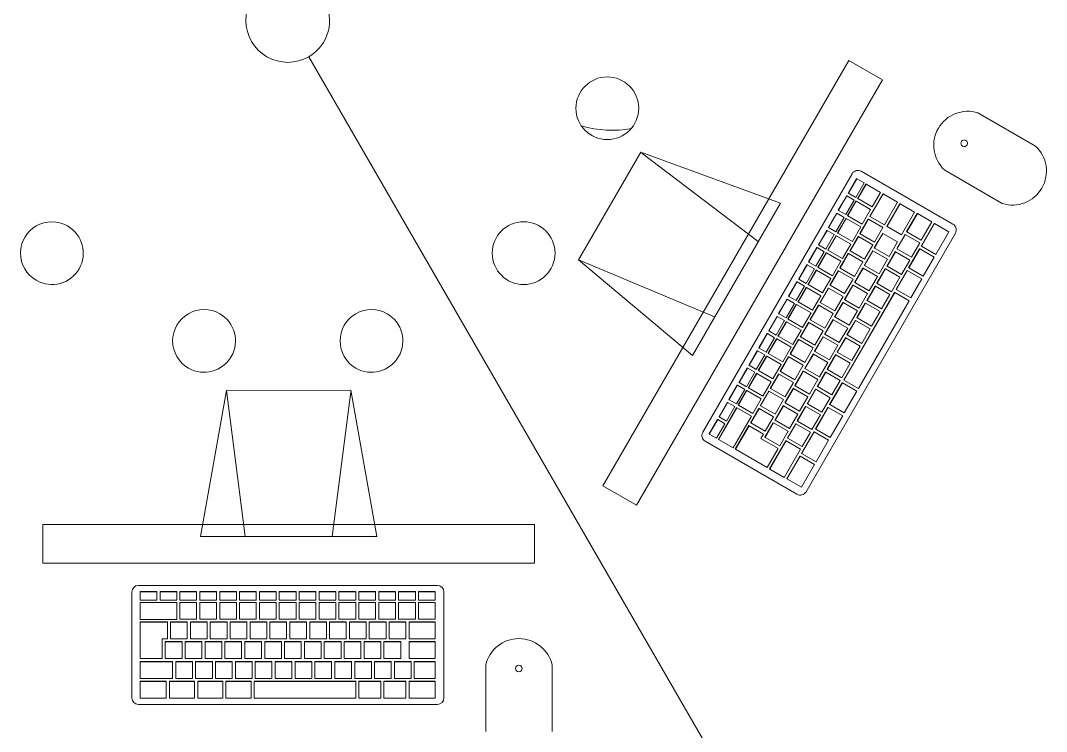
# Model space of a CAD drawing. Header units: millimetres. Extents: x 155927 to 295199, y -4084 to 97293.
# Drawn here: x 182971 to 183952, y 23530 to 24210 of the extents above; entities that cross this region are included whole.
import ezdxf

# ---------------------------------------------------------------- set-up
doc = ezdxf.new("R2010")
doc.units = ezdxf.units.MM
doc.header["$MEASUREMENT"] = 0
doc.layers.add('A-GENM', color=8, linetype='CONTINUOUS', lineweight=9)
doc.layers.add('I-FURN', color=8, linetype='CONTINUOUS', lineweight=9)

msp = doc.modelspace()

# ---------------------------------------------------------------- linework, layer by layer
at = {"layer": 'A-GENM'}
for p, q in [((183941.36, 24089.56), (183886.37, 24121.31)), ((183623.45, 23815.84), (183766.22, 24063.12)), ((183774.89, 24065.44), (183862.5, 24014.86)), ((183854.62, 24066.32), (183909.61, 24034.57)), ((183762.4, 24044.53), (183770.4, 24058.39)), ((183770.64, 24058.25), (183762.64, 24044.4)), ((183769.55, 24040.41), (183777.55, 24054.26)), ((183770.64, 24058.25), (183770.4, 24058.39)), ((183777.55, 24054.26), (183770.64, 24058.25)), ((183771.27, 24039.42), (183779.27, 24053.27)), ((183779.51, 24053.13), (183771.51, 24039.28)), ((183779.51, 24053.13), (183779.27, 24053.27)), ((183793.33, 24045.15), (183779.51, 24053.13)), ((183752.9, 24028.08), (183760.9, 24041.94)), ((183761.14, 24041.8), (183753.14, 24027.94)), ((183761.14, 24041.8), (183760.9, 24041.94)), ((183768.05, 24037.81), (183761.14, 24041.8)), ((183762.64, 24044.4), (183762.4, 24044.53)), ((183762.64, 24044.4), (183769.55, 24040.41)), ((183782.92, 24022.3), (183795.42, 24043.95)), ((183795.66, 24043.81), (183783.16, 24022.16)), ((183785.33, 24031.3), (183793.33, 24045.15)), ((183795.66, 24043.81), (183795.42, 24043.95)), ((183809.46, 24035.84), (183795.66, 24043.81)), ((183760.05, 24023.95), (183768.05, 24037.81)), ((183761.77, 24022.96), (183769.77, 24036.82)), ((183770.01, 24036.68), (183762.01, 24022.82)), ((183770.01, 24036.68), (183769.77, 24036.82)), ((183783.83, 24028.7), (183770.01, 24036.68)), ((183771.51, 24039.28), (183771.27, 24039.42)), ((183771.51, 24039.28), (183785.33, 24031.3)), ((183796.96, 24014.19), (183809.46, 24035.84)), ((183799.31, 24012.83), (183811.81, 24034.48)), ((183812.05, 24034.34), (183799.55, 24012.69)), ((183812.05, 24034.34), (183811.81, 24034.48)), ((183825.86, 24026.37), (183812.05, 24034.34)), ((183743.4, 24011.63), (183751.4, 24025.48)), ((183751.64, 24025.34), (183743.64, 24011.49)), ((183750.55, 24007.5), (183758.55, 24021.35)), ((183751.64, 24025.34), (183751.4, 24025.48)), ((183758.55, 24021.35), (183751.64, 24025.34)), ((183752.27, 24006.51), (183760.27, 24020.36)), ((183753.14, 24027.94), (183752.9, 24028.08)), ((183753.14, 24027.94), (183760.05, 24023.95)), ((183760.51, 24020.22), (183760.27, 24020.36)), ((183762.01, 24022.82), (183761.77, 24022.96)), ((183762.01, 24022.82), (183775.83, 24014.84)), ((183775.83, 24014.84), (183783.83, 24028.7)), ((183783.16, 24022.16), (183782.92, 24022.3)), ((183783.16, 24022.16), (183796.96, 24014.19)), ((183813.36, 24004.72), (183825.86, 24026.37)), ((183818.21, 24007.7), (183828.21, 24025.02)), ((183828.45, 24024.88), (183818.45, 24007.56)), ((183828.45, 24024.88), (183828.21, 24025.02)), ((183842.25, 24016.91), (183828.45, 24024.88)), ((183743.64, 24011.49), (183743.4, 24011.63)), ((183743.64, 24011.49), (183750.55, 24007.5)), ((183760.51, 24020.22), (183752.51, 24006.37)), ((183774.33, 24012.24), (183760.51, 24020.22)), ((183766.33, 23998.39), (183774.33, 24012.24)), ((183773.42, 24005.84), (183781.42, 24019.7)), ((183781.66, 24019.56), (183773.66, 24005.7)), ((183781.66, 24019.56), (183781.42, 24019.7)), ((183795.48, 24011.58), (183781.66, 24019.56)), ((183787.48, 23997.72), (183795.48, 24011.58)), ((183799.55, 24012.69), (183799.31, 24012.83)), ((183799.55, 24012.69), (183813.36, 24004.72)), ((183832.1, 23993.9), (183844.6, 24015.55)), ((183832.25, 23999.59), (183842.25, 24016.91)), ((183844.84, 24015.42), (183832.34, 23993.77)), ((183844.84, 24015.42), (183844.6, 24015.55)), ((183858.64, 24007.45), (183844.84, 24015.42)), ((183864.83, 24006.18), (183722.06, 23758.9)), ((183733.9, 23995.17), (183741.9, 24009.03)), ((183742.14, 24008.89), (183734.14, 23995.03)), ((183741.05, 23991.04), (183749.05, 24004.9)), ((183742.14, 24008.89), (183741.9, 24009.03)), ((183749.05, 24004.9), (183742.14, 24008.89)), ((183742.77, 23990.05), (183750.77, 24003.91)), ((183751.01, 24003.77), (183743.01, 23989.91)), ((183751.01, 24003.77), (183750.77, 24003.91)), ((183764.83, 23995.79), (183751.01, 24003.77)), ((183752.51, 24006.37), (183752.27, 24006.51)), ((183752.51, 24006.37), (183766.33, 23998.39)), ((183763.92, 23989.39), (183771.92, 24003.24)), ((183772.16, 24003.1), (183764.16, 23989.25)), ((183772.16, 24003.1), (183771.92, 24003.24)), ((183785.98, 23995.12), (183772.16, 24003.1)), ((183773.66, 24005.7), (183773.42, 24005.84)), ((183773.66, 24005.7), (183787.48, 23997.72)), ((183787.31, 23992.05), (183795.31, 24005.9)), ((183795.55, 24005.77), (183787.55, 23991.91)), ((183795.55, 24005.77), (183795.31, 24005.9)), ((183809.38, 23997.78), (183795.55, 24005.77)), ((183808.71, 23991.24), (183816.71, 24005.1)), ((183816.95, 24004.96), (183808.95, 23991.11)), ((183816.95, 24004.96), (183816.71, 24005.1)), ((183830.77, 23996.98), (183816.95, 24004.96)), ((183818.45, 24007.56), (183818.21, 24007.7)), ((183818.45, 24007.56), (183832.25, 23999.59)), ((183846.14, 23985.8), (183858.64, 24007.45)), ((183724.4, 23978.72), (183732.4, 23992.57)), ((183732.64, 23992.43), (183724.64, 23978.58)), ((183732.64, 23992.43), (183732.4, 23992.57)), ((183739.55, 23988.44), (183732.64, 23992.43)), ((183734.14, 23995.03), (183733.9, 23995.17)), ((183734.14, 23995.03), (183741.05, 23991.04)), ((183756.83, 23981.93), (183764.83, 23995.79)), ((183777.98, 23981.27), (183785.98, 23995.12)), ((183787.55, 23991.91), (183787.31, 23992.05)), ((183787.55, 23991.91), (183801.38, 23983.93)), ((183801.38, 23983.93), (183809.38, 23997.78)), ((183808.95, 23991.11), (183808.71, 23991.24)), ((183808.95, 23991.11), (183822.77, 23983.12)), ((183820.1, 23973.12), (183830.6, 23991.31)), ((183830.84, 23991.17), (183820.34, 23972.98)), ((183822.77, 23983.12), (183830.77, 23996.98)), ((183830.84, 23991.17), (183830.6, 23991.31)), ((183844.64, 23983.2), (183830.84, 23991.17)), ((183832.34, 23993.77), (183832.1, 23993.9)), ((183832.34, 23993.77), (183846.14, 23985.8)), ((183731.55, 23974.59), (183739.55, 23988.44)), ((183733.27, 23973.6), (183741.27, 23987.45)), ((183741.51, 23987.32), (183733.51, 23973.46)), ((183741.51, 23987.32), (183741.27, 23987.45)), ((183755.33, 23979.33), (183741.51, 23987.32)), ((183743.01, 23989.91), (183742.77, 23990.05)), ((183743.01, 23989.91), (183756.83, 23981.93)), ((183754.42, 23972.93), (183762.42, 23986.79)), ((183762.66, 23986.65), (183754.66, 23972.79)), ((183762.66, 23986.65), (183762.42, 23986.79)), ((183776.48, 23978.67), (183762.66, 23986.65)), ((183764.16, 23989.25), (183763.92, 23989.39)), ((183764.16, 23989.25), (183777.98, 23981.27)), ((183777.81, 23975.59), (183785.81, 23989.45)), ((183786.05, 23989.31), (183778.05, 23975.45)), ((183786.05, 23989.31), (183785.81, 23989.45)), ((183799.88, 23981.33), (183786.05, 23989.31)), ((183791.88, 23967.47), (183799.88, 23981.33)), ((183799.21, 23974.79), (183807.21, 23988.65)), ((183807.45, 23988.51), (183799.45, 23974.65)), ((183807.45, 23988.51), (183807.21, 23988.65)), ((183821.27, 23980.53), (183807.45, 23988.51)), ((183834.14, 23965.01), (183844.64, 23983.2)), ((183714.9, 23962.26), (183722.9, 23976.12)), ((183723.14, 23975.98), (183715.14, 23962.12)), ((183722.05, 23958.13), (183730.05, 23971.99)), ((183723.14, 23975.98), (183722.9, 23976.12)), ((183730.05, 23971.99), (183723.14, 23975.98)), ((183724.64, 23978.58), (183724.4, 23978.72)), ((183724.64, 23978.58), (183731.55, 23974.59)), ((183733.51, 23973.46), (183733.27, 23973.6)), ((183733.51, 23973.46), (183747.33, 23965.48)), ((183747.33, 23965.48), (183755.33, 23979.33)), ((183754.66, 23972.79), (183754.42, 23972.93)), ((183754.66, 23972.79), (183768.48, 23964.81)), ((183768.31, 23959.14), (183776.31, 23972.99)), ((183768.48, 23964.81), (183776.48, 23978.67)), ((183776.55, 23972.86), (183768.55, 23959)), ((183776.55, 23972.86), (183776.31, 23972.99)), ((183790.38, 23964.88), (183776.55, 23972.86)), ((183778.05, 23975.45), (183777.81, 23975.59)), ((183778.05, 23975.45), (183791.88, 23967.47)), ((183789.71, 23958.33), (183797.71, 23972.19)), ((183797.95, 23972.05), (183789.95, 23958.2)), ((183797.95, 23972.05), (183797.71, 23972.19)), ((183811.77, 23964.07), (183797.95, 23972.05)), ((183799.45, 23974.65), (183799.21, 23974.79)), ((183799.45, 23974.65), (183813.27, 23966.67)), ((183813.27, 23966.67), (183821.27, 23980.53)), ((183820.34, 23972.98), (183820.1, 23973.12)), ((183820.34, 23972.98), (183834.14, 23965.01)), ((183715.14, 23962.12), (183714.9, 23962.26)), ((183715.14, 23962.12), (183722.05, 23958.13)), ((183723.77, 23957.14), (183731.77, 23971)), ((183732.01, 23970.86), (183724.01, 23957)), ((183732.01, 23970.86), (183731.77, 23971)), ((183745.83, 23962.88), (183732.01, 23970.86)), ((183737.83, 23949.02), (183745.83, 23962.88)), ((183744.92, 23956.48), (183752.92, 23970.33)), ((183753.16, 23970.2), (183745.16, 23956.34)), ((183753.16, 23970.2), (183752.92, 23970.33)), ((183766.98, 23962.22), (183753.16, 23970.2)), ((183758.98, 23948.36), (183766.98, 23962.22)), ((183782.38, 23951.02), (183790.38, 23964.88)), ((183803.77, 23950.22), (183811.77, 23964.07)), ((183808.1, 23952.33), (183818.6, 23970.52)), ((183818.84, 23970.38), (183808.34, 23952.2)), ((183818.84, 23970.38), (183818.6, 23970.52)), ((183832.64, 23962.41), (183818.84, 23970.38)), ((183822.14, 23944.23), (183832.64, 23962.41)), ((183705.4, 23945.81), (183713.4, 23959.66)), ((183713.64, 23959.53), (183705.64, 23945.67)), ((183712.55, 23941.68), (183720.55, 23955.54)), ((183713.64, 23959.53), (183713.4, 23959.66)), ((183720.55, 23955.54), (183713.64, 23959.53)), ((183714.27, 23940.69), (183722.27, 23954.54)), ((183722.51, 23954.41), (183714.51, 23940.55)), ((183722.51, 23954.41), (183722.27, 23954.54)), ((183736.33, 23946.43), (183722.51, 23954.41)), ((183724.01, 23957), (183723.77, 23957.14)), ((183724.01, 23957), (183737.83, 23949.02)), ((183735.42, 23940.02), (183743.42, 23953.88)), ((183743.66, 23953.74), (183735.66, 23939.88)), ((183743.66, 23953.74), (183743.42, 23953.88)), ((183757.48, 23945.76), (183743.66, 23953.74)), ((183745.16, 23956.34), (183744.92, 23956.48)), ((183745.16, 23956.34), (183758.98, 23948.36)), ((183758.81, 23942.68), (183766.81, 23956.54)), ((183767.05, 23956.4), (183759.05, 23942.55)), ((183767.05, 23956.4), (183766.81, 23956.54)), ((183780.88, 23948.42), (183767.05, 23956.4)), ((183768.55, 23959), (183768.31, 23959.14)), ((183768.55, 23959), (183782.38, 23951.02)), ((183780.21, 23941.88), (183788.21, 23955.74)), ((183788.45, 23955.6), (183780.45, 23941.74)), ((183788.45, 23955.6), (183788.21, 23955.74)), ((183802.27, 23947.62), (183788.45, 23955.6)), ((183789.95, 23958.2), (183789.71, 23958.33)), ((183789.95, 23958.2), (183803.77, 23950.22)), ((183808.34, 23952.2), (183808.1, 23952.33)), ((183808.34, 23952.2), (183822.14, 23944.23)), ((183695.9, 23929.35), (183703.9, 23943.21)), ((183704.14, 23943.07), (183696.14, 23929.21)), ((183704.14, 23943.07), (183703.9, 23943.21)), ((183711.05, 23939.08), (183704.14, 23943.07)), ((183705.64, 23945.67), (183705.4, 23945.81)), ((183705.64, 23945.67), (183712.55, 23941.68)), ((183728.33, 23932.57), (183736.33, 23946.43)), ((183749.48, 23931.9), (183757.48, 23945.76)), ((183758.1, 23865.73), (183806.6, 23949.74)), ((183806.84, 23949.6), (183758.34, 23865.59)), ((183759.05, 23942.55), (183758.81, 23942.68)), ((183759.05, 23942.55), (183772.88, 23934.56)), ((183772.88, 23934.56), (183780.88, 23948.42)), ((183780.45, 23941.74), (183780.21, 23941.88)), ((183794.27, 23933.76), (183802.27, 23947.62)), ((183806.84, 23949.6), (183806.6, 23949.74)), ((183820.64, 23941.63), (183806.84, 23949.6)), ((183703.05, 23925.22), (183711.05, 23939.08)), ((183704.77, 23924.23), (183712.77, 23938.09)), ((183713.01, 23937.95), (183705.01, 23924.1)), ((183713.01, 23937.95), (183712.77, 23938.09)), ((183726.83, 23929.97), (183713.01, 23937.95)), ((183714.51, 23940.55), (183714.27, 23940.69)), ((183714.51, 23940.55), (183728.33, 23932.57)), ((183725.92, 23923.57), (183733.92, 23937.43)), ((183734.16, 23937.29), (183726.16, 23923.43)), ((183734.16, 23937.29), (183733.92, 23937.43)), ((183747.98, 23929.31), (183734.16, 23937.29)), ((183735.66, 23939.88), (183735.42, 23940.02)), ((183735.66, 23939.88), (183749.48, 23931.9)), ((183749.31, 23926.23), (183757.31, 23940.09)), ((183757.55, 23939.95), (183749.55, 23926.09)), ((183757.55, 23939.95), (183757.31, 23940.09)), ((183771.38, 23931.97), (183757.55, 23939.95)), ((183770.71, 23925.43), (183778.71, 23939.28)), ((183778.95, 23939.14), (183770.95, 23925.29)), ((183772.14, 23857.62), (183820.64, 23941.63)), ((183778.95, 23939.14), (183778.71, 23939.28)), ((183792.77, 23931.16), (183778.95, 23939.14)), ((183780.45, 23941.74), (183794.27, 23933.76)), ((183686.4, 23912.9), (183694.4, 23926.75)), ((183694.64, 23926.62), (183686.64, 23912.76)), ((183693.55, 23908.77), (183701.55, 23922.63)), ((183694.64, 23926.62), (183694.4, 23926.75)), ((183701.55, 23922.63), (183694.64, 23926.62)), ((183696.14, 23929.21), (183695.9, 23929.35)), ((183696.14, 23929.21), (183703.05, 23925.22)), ((183705.01, 23924.1), (183704.77, 23924.23)), ((183705.01, 23924.1), (183718.83, 23916.12)), ((183718.83, 23916.12), (183726.83, 23929.97)), ((183726.16, 23923.43), (183725.92, 23923.57)), ((183726.16, 23923.43), (183739.98, 23915.45)), ((183739.81, 23909.77), (183747.81, 23923.63)), ((183739.98, 23915.45), (183747.98, 23929.31)), ((183748.05, 23923.49), (183740.05, 23909.64)), ((183748.05, 23923.49), (183747.81, 23923.63)), ((183761.88, 23915.51), (183748.05, 23923.49)), ((183749.55, 23926.09), (183749.31, 23926.23)), ((183749.55, 23926.09), (183763.38, 23918.11)), ((183761.21, 23908.97), (183769.21, 23922.83)), ((183769.45, 23922.69), (183761.45, 23908.83)), ((183763.38, 23918.11), (183771.38, 23931.97)), ((183769.45, 23922.69), (183769.21, 23922.83)), ((183783.27, 23914.71), (183769.45, 23922.69)), ((183770.95, 23925.29), (183770.71, 23925.43)), ((183770.95, 23925.29), (183784.77, 23917.31)), ((183784.77, 23917.31), (183792.77, 23931.16)), ((183686.64, 23912.76), (183686.4, 23912.9)), ((183686.64, 23912.76), (183693.55, 23908.77)), ((183695.27, 23907.78), (183703.27, 23921.64)), ((183703.51, 23921.5), (183695.51, 23907.64)), ((183703.51, 23921.5), (183703.27, 23921.64)), ((183717.33, 23913.52), (183703.51, 23921.5)), ((183709.33, 23899.66), (183717.33, 23913.52)), ((183716.42, 23907.11), (183724.42, 23920.97)), ((183724.66, 23920.83), (183716.66, 23906.98)), ((183724.66, 23920.83), (183724.42, 23920.97)), ((183738.48, 23912.85), (183724.66, 23920.83)), ((183730.48, 23899), (183738.48, 23912.85)), ((183753.88, 23901.66), (183761.88, 23915.51)), ((183775.27, 23900.85), (183783.27, 23914.71)), ((183676.9, 23896.44), (183684.9, 23910.3)), ((183685.14, 23910.16), (183677.14, 23896.31)), ((183684.05, 23892.32), (183692.05, 23906.17)), ((183685.14, 23910.16), (183684.9, 23910.3)), ((183692.05, 23906.17), (183685.14, 23910.16)), ((183685.77, 23891.32), (183693.77, 23905.18)), ((183694.01, 23905.04), (183686.01, 23891.19)), ((183694.01, 23905.04), (183693.77, 23905.18)), ((183707.83, 23897.06), (183694.01, 23905.04)), ((183695.51, 23907.64), (183695.27, 23907.78)), ((183695.51, 23907.64), (183709.33, 23899.66)), ((183706.92, 23890.66), (183714.92, 23904.52)), ((183715.16, 23904.38), (183707.16, 23890.52)), ((183715.16, 23904.38), (183714.92, 23904.52)), ((183728.98, 23896.4), (183715.16, 23904.38)), ((183716.66, 23906.98), (183716.42, 23907.11)), ((183716.66, 23906.98), (183730.48, 23899)), ((183730.31, 23893.32), (183738.31, 23907.18)), ((183738.55, 23907.04), (183730.55, 23893.18)), ((183738.55, 23907.04), (183738.31, 23907.18)), ((183752.38, 23899.06), (183738.55, 23907.04)), ((183740.05, 23909.64), (183739.81, 23909.77)), ((183740.05, 23909.64), (183753.88, 23901.66)), ((183751.71, 23892.52), (183759.71, 23906.37)), ((183759.95, 23906.23), (183751.95, 23892.38)), ((183759.95, 23906.23), (183759.71, 23906.37)), ((183773.77, 23898.25), (183759.95, 23906.23)), ((183761.45, 23908.83), (183761.21, 23908.97)), ((183761.45, 23908.83), (183775.27, 23900.85)), ((183667.4, 23879.99), (183675.4, 23893.85)), ((183675.64, 23893.71), (183667.64, 23879.85)), ((183675.64, 23893.71), (183675.4, 23893.85)), ((183682.55, 23889.72), (183675.64, 23893.71)), ((183677.14, 23896.31), (183676.9, 23896.44)), ((183677.14, 23896.31), (183684.05, 23892.32)), ((183699.83, 23883.21), (183707.83, 23897.06)), ((183720.98, 23882.54), (183728.98, 23896.4)), ((183730.55, 23893.18), (183730.31, 23893.32)), ((183730.55, 23893.18), (183744.38, 23885.2)), ((183744.38, 23885.2), (183752.38, 23899.06)), ((183765.77, 23884.4), (183773.77, 23898.25)), ((183674.55, 23875.86), (183682.55, 23889.72)), ((183676.27, 23874.87), (183684.27, 23888.73)), ((183684.51, 23888.59), (183676.51, 23874.73)), ((183684.51, 23888.59), (183684.27, 23888.73)), ((183698.33, 23880.61), (183684.51, 23888.59)), ((183686.01, 23891.19), (183685.77, 23891.32)), ((183686.01, 23891.19), (183699.83, 23883.21)), ((183697.42, 23874.21), (183705.42, 23888.06)), ((183705.66, 23887.92), (183697.66, 23874.07)), ((183705.66, 23887.92), (183705.42, 23888.06)), ((183719.48, 23879.94), (183705.66, 23887.92)), ((183707.16, 23890.52), (183706.92, 23890.66)), ((183707.16, 23890.52), (183720.98, 23882.54)), ((183720.81, 23876.87), (183728.81, 23890.72)), ((183729.05, 23890.58), (183721.05, 23876.73)), ((183729.05, 23890.58), (183728.81, 23890.72)), ((183742.88, 23882.6), (183729.05, 23890.58)), ((183742.21, 23876.06), (183750.21, 23889.92)), ((183750.45, 23889.78), (183742.45, 23875.92)), ((183750.45, 23889.78), (183750.21, 23889.92)), ((183764.27, 23881.8), (183750.45, 23889.78)), ((183751.95, 23892.38), (183751.71, 23892.52)), ((183751.95, 23892.38), (183765.77, 23884.4)), ((183657.9, 23863.53), (183665.9, 23877.39)), ((183666.14, 23877.25), (183658.14, 23863.4)), ((183665.05, 23859.41), (183673.05, 23873.26)), ((183666.14, 23877.25), (183665.9, 23877.39)), ((183673.05, 23873.26), (183666.14, 23877.25)), ((183667.64, 23879.85), (183667.4, 23879.99)), ((183667.64, 23879.85), (183674.55, 23875.86)), ((183676.51, 23874.73), (183676.27, 23874.87)), ((183676.51, 23874.73), (183690.33, 23866.75)), ((183690.33, 23866.75), (183698.33, 23880.61)), ((183697.66, 23874.07), (183697.42, 23874.21)), ((183697.66, 23874.07), (183711.48, 23866.09)), ((183711.31, 23860.41), (183719.31, 23874.27)), ((183711.48, 23866.09), (183719.48, 23879.94)), ((183719.55, 23874.13), (183711.55, 23860.27)), ((183719.55, 23874.13), (183719.31, 23874.27)), ((183733.38, 23866.15), (183719.55, 23874.13)), ((183721.05, 23876.73), (183720.81, 23876.87)), ((183721.05, 23876.73), (183734.88, 23868.75)), ((183732.71, 23859.61), (183740.71, 23873.46)), ((183740.95, 23873.33), (183732.95, 23859.47)), ((183734.88, 23868.75), (183742.88, 23882.6)), ((183740.95, 23873.33), (183740.71, 23873.46)), ((183754.77, 23865.35), (183740.95, 23873.33)), ((183742.45, 23875.92), (183742.21, 23876.06)), ((183742.45, 23875.92), (183756.27, 23867.94)), ((183756.27, 23867.94), (183764.27, 23881.8)), ((183658.14, 23863.4), (183657.9, 23863.53)), ((183658.14, 23863.4), (183665.05, 23859.41)), ((183666.77, 23858.42), (183674.77, 23872.27)), ((183675.01, 23872.13), (183667.01, 23858.28)), ((183675.01, 23872.13), (183674.77, 23872.27)), ((183688.83, 23864.15), (183675.01, 23872.13)), ((183680.83, 23850.3), (183688.83, 23864.15)), ((183687.92, 23857.75), (183695.92, 23871.61)), ((183696.16, 23871.47), (183688.16, 23857.61)), ((183696.16, 23871.47), (183695.92, 23871.61)), ((183709.98, 23863.49), (183696.16, 23871.47)), ((183701.98, 23849.63), (183709.98, 23863.49)), ((183725.38, 23852.29), (183733.38, 23866.15)), ((183746.77, 23851.49), (183754.77, 23865.35)), ((183758.34, 23865.59), (183758.1, 23865.73)), ((183758.34, 23865.59), (183772.14, 23857.62)), ((183648.4, 23847.08), (183656.4, 23860.94)), ((183656.64, 23860.8), (183648.64, 23846.94)), ((183655.55, 23842.95), (183663.55, 23856.81)), ((183656.64, 23860.8), (183656.4, 23860.94)), ((183663.55, 23856.81), (183656.64, 23860.8)), ((183657.27, 23841.96), (183665.27, 23855.82)), ((183665.51, 23855.68), (183657.51, 23841.82)), ((183665.51, 23855.68), (183665.27, 23855.82)), ((183679.33, 23847.7), (183665.51, 23855.68)), ((183667.01, 23858.28), (183666.77, 23858.42)), ((183667.01, 23858.28), (183680.83, 23850.3)), ((183678.42, 23841.3), (183686.42, 23855.15)), ((183686.66, 23855.01), (183678.66, 23841.16)), ((183686.66, 23855.01), (183686.42, 23855.15)), ((183700.48, 23847.03), (183686.66, 23855.01)), ((183688.16, 23857.61), (183687.92, 23857.75)), ((183688.16, 23857.61), (183701.98, 23849.63)), ((183701.81, 23843.96), (183709.81, 23857.81)), ((183710.05, 23857.67), (183702.05, 23843.82)), ((183710.05, 23857.67), (183709.81, 23857.81)), ((183723.88, 23849.69), (183710.05, 23857.67)), ((183711.55, 23860.27), (183711.31, 23860.41)), ((183711.55, 23860.27), (183725.38, 23852.29)), ((183723.21, 23843.15), (183731.21, 23857.01)), ((183731.45, 23856.87), (183723.45, 23843.01)), ((183731.45, 23856.87), (183731.21, 23857.01)), ((183745.27, 23848.89), (183731.45, 23856.87)), ((183732.95, 23859.47), (183732.71, 23859.61)), ((183732.95, 23859.47), (183746.77, 23851.49)), ((183744.6, 23842.35), (183756.6, 23863.13)), ((183756.84, 23863), (183744.84, 23842.21)), ((183756.84, 23863), (183756.6, 23863.13)), ((183770.64, 23855.03), (183756.84, 23863)), ((183758.64, 23834.24), (183770.64, 23855.03)), ((183638.9, 23830.63), (183646.9, 23844.48)), ((183647.14, 23844.34), (183639.14, 23830.49)), ((183647.14, 23844.34), (183646.9, 23844.48)), ((183654.05, 23840.35), (183647.14, 23844.34)), ((183648.64, 23846.94), (183648.4, 23847.08)), ((183648.64, 23846.94), (183655.55, 23842.95)), ((183671.33, 23833.84), (183679.33, 23847.7)), ((183692.48, 23833.18), (183700.48, 23847.03)), ((183702.05, 23843.82), (183701.81, 23843.96)), ((183702.05, 23843.82), (183715.88, 23835.84)), ((183715.88, 23835.84), (183723.88, 23849.69)), ((183737.27, 23835.03), (183745.27, 23848.89)), ((183638.27, 23809.05), (183655.77, 23839.36)), ((183656.01, 23839.23), (183638.51, 23808.91)), ((183646.05, 23826.5), (183654.05, 23840.35)), ((183656.01, 23839.23), (183655.77, 23839.36)), ((183670.07, 23831.11), (183656.01, 23839.23)), ((183657.51, 23841.82), (183657.27, 23841.96)), ((183657.51, 23841.82), (183671.33, 23833.84)), ((183668.92, 23824.84), (183676.92, 23838.7)), ((183677.16, 23838.56), (183669.16, 23824.7)), ((183677.16, 23838.56), (183676.92, 23838.7)), ((183690.98, 23830.58), (183677.16, 23838.56)), ((183678.66, 23841.16), (183678.42, 23841.3)), ((183678.66, 23841.16), (183692.48, 23833.18)), ((183692.31, 23827.5), (183700.31, 23841.36)), ((183700.55, 23841.22), (183692.55, 23827.36)), ((183700.55, 23841.22), (183700.31, 23841.36)), ((183714.38, 23833.24), (183700.55, 23841.22)), ((183713.71, 23826.7), (183721.71, 23840.56)), ((183721.95, 23840.42), (183713.95, 23826.56)), ((183721.95, 23840.42), (183721.71, 23840.56)), ((183735.77, 23832.44), (183721.95, 23840.42)), ((183723.45, 23843.01), (183723.21, 23843.15)), ((183723.45, 23843.01), (183737.27, 23835.03)), ((183731.1, 23818.97), (183743.1, 23839.75)), ((183743.34, 23839.61), (183731.34, 23818.83)), ((183743.34, 23839.61), (183743.1, 23839.75)), ((183757.14, 23831.64), (183743.34, 23839.61)), ((183744.84, 23842.21), (183744.6, 23842.35)), ((183744.84, 23842.21), (183758.64, 23834.24)), ((183629.4, 23814.17), (183637.4, 23828.03)), ((183637.64, 23827.89), (183629.64, 23814.03)), ((183637.64, 23827.89), (183637.4, 23828.03)), ((183644.55, 23823.9), (183637.64, 23827.89)), ((183639.14, 23830.49), (183638.9, 23830.63)), ((183639.14, 23830.49), (183646.05, 23826.5)), ((183652.57, 23800.8), (183670.07, 23831.11)), ((183669.16, 23824.7), (183668.92, 23824.84)), ((183669.16, 23824.7), (183682.98, 23816.72)), ((183682.81, 23811.05), (183690.81, 23824.9)), ((183682.98, 23816.72), (183690.98, 23830.58)), ((183691.05, 23824.77), (183683.05, 23810.91)), ((183691.05, 23824.77), (183690.81, 23824.9)), ((183704.88, 23816.79), (183691.05, 23824.77)), ((183692.55, 23827.36), (183692.31, 23827.5)), ((183692.55, 23827.36), (183706.38, 23819.38)), ((183706.38, 23819.38), (183714.38, 23833.24)), ((183713.95, 23826.56), (183713.71, 23826.7)), ((183713.95, 23826.56), (183727.77, 23818.58)), ((183727.77, 23818.58), (183735.77, 23832.44)), ((183745.14, 23810.86), (183757.14, 23831.64)), ((183636.55, 23810.04), (183644.55, 23823.9)), ((183654.42, 23799.73), (183667.42, 23822.24)), ((183667.66, 23822.11), (183654.66, 23799.59)), ((183667.66, 23822.11), (183667.42, 23822.24)), ((183681.48, 23814.13), (183667.66, 23822.11)), ((183696.88, 23802.93), (183704.88, 23816.79)), ((183704.21, 23810.24), (183712.21, 23824.1)), ((183712.45, 23823.96), (183704.45, 23810.11)), ((183712.45, 23823.96), (183712.21, 23824.1)), ((183726.27, 23815.98), (183712.45, 23823.96)), ((183717.6, 23795.58), (183729.6, 23816.37)), ((183729.84, 23816.23), (183717.84, 23795.45)), ((183718.27, 23802.13), (183726.27, 23815.98)), ((183729.84, 23816.23), (183729.6, 23816.37)), ((183743.64, 23808.26), (183729.84, 23816.23)), ((183731.34, 23818.83), (183731.1, 23818.97)), ((183731.34, 23818.83), (183745.14, 23810.86)), ((183713.39, 23756.58), (183625.77, 23807.16)), ((183629.64, 23814.03), (183629.4, 23814.17)), ((183629.64, 23814.03), (183636.55, 23810.04)), ((183638.51, 23808.91), (183638.27, 23809.05)), ((183638.51, 23808.91), (183652.57, 23800.8)), ((183678.98, 23809.79), (183681.48, 23814.13)), ((183695.38, 23800.33), (183678.98, 23809.79)), ((183683.05, 23810.91), (183682.81, 23811.05)), ((183683.05, 23810.91), (183696.88, 23802.93)), ((183687.21, 23780.8), (183702.71, 23807.65)), ((183702.95, 23807.51), (183687.45, 23780.66)), ((183702.95, 23807.51), (183702.71, 23807.65)), ((183716.77, 23799.53), (183702.95, 23807.51)), ((183704.45, 23810.11), (183704.21, 23810.24)), ((183704.45, 23810.11), (183718.27, 23802.13)), ((183731.64, 23787.48), (183743.64, 23808.26)), ((183654.66, 23799.59), (183654.42, 23799.73)), ((183654.66, 23799.59), (183684.88, 23782.14)), ((183684.88, 23782.14), (183695.38, 23800.33)), ((183701.27, 23772.68), (183716.77, 23799.53)), ((183717.84, 23795.45), (183717.6, 23795.58)), ((183717.84, 23795.45), (183731.64, 23787.48)), ((183703.6, 23771.34), (183716.1, 23792.99)), ((183716.34, 23792.85), (183703.84, 23771.2)), ((183716.34, 23792.85), (183716.1, 23792.99)), ((183730.14, 23784.88), (183716.34, 23792.85)), ((183687.45, 23780.66), (183687.21, 23780.8)), ((183687.45, 23780.66), (183701.27, 23772.68)), ((183717.64, 23763.23), (183730.14, 23784.88)), ((183703.84, 23771.2), (183703.6, 23771.34)), ((183703.84, 23771.2), (183717.64, 23763.23)), ((183084.2, 23669.35), (183369.74, 23669.35)), ((183077.85, 23561.84), (183077.85, 23663)), ((183085.74, 23663.37), (183101.74, 23663.37)), ((183085.74, 23663.09), (183085.74, 23663.37)), ((183101.74, 23663.09), (183085.74, 23663.09)), ((183085.74, 23663.09), (183085.74, 23655.11)), ((183101.74, 23663.09), (183101.74, 23663.37)), ((183101.74, 23655.11), (183101.74, 23663.09)), ((183104.74, 23663.37), (183120.74, 23663.37)), ((183104.74, 23663.09), (183104.74, 23663.37)), ((183120.74, 23663.09), (183104.74, 23663.09)), ((183104.74, 23663.09), (183104.74, 23655.11)), ((183120.74, 23663.09), (183120.74, 23663.37)), ((183120.74, 23655.11), (183120.74, 23663.09)), ((183123.74, 23663.37), (183139.74, 23663.37)), ((183123.74, 23663.09), (183123.74, 23663.37)), ((183139.74, 23663.09), (183123.74, 23663.09)), ((183123.74, 23663.09), (183123.74, 23655.11)), ((183139.74, 23663.09), (183139.74, 23663.37)), ((183139.74, 23655.11), (183139.74, 23663.09)), ((183142.74, 23663.37), (183158.74, 23663.37)), ((183142.74, 23663.09), (183142.74, 23663.37)), ((183158.74, 23663.09), (183142.74, 23663.09)), ((183142.74, 23663.09), (183142.74, 23655.11)), ((183158.74, 23663.09), (183158.74, 23663.37)), ((183158.74, 23655.11), (183158.74, 23663.09)), ((183161.74, 23663.37), (183177.74, 23663.37)), ((183161.74, 23663.09), (183161.74, 23663.37)), ((183177.74, 23663.09), (183161.74, 23663.09)), ((183161.74, 23663.09), (183161.74, 23655.11)), ((183177.74, 23663.09), (183177.74, 23663.37)), ((183177.74, 23655.11), (183177.74, 23663.09)), ((183180.74, 23663.37), (183196.74, 23663.37)), ((183180.74, 23663.09), (183180.74, 23663.37)), ((183196.74, 23663.09), (183180.74, 23663.09)), ((183180.74, 23663.09), (183180.74, 23655.11)), ((183196.74, 23663.09), (183196.74, 23663.37)), ((183196.74, 23655.11), (183196.74, 23663.09)), ((183199.74, 23663.37), (183215.74, 23663.37)), ((183199.74, 23663.09), (183199.74, 23663.37)), ((183215.74, 23663.09), (183199.74, 23663.09)), ((183199.74, 23663.09), (183199.74, 23655.11)), ((183215.74, 23663.09), (183215.74, 23663.37)), ((183215.74, 23655.11), (183215.74, 23663.09)), ((183218.74, 23663.37), (183234.74, 23663.37)), ((183218.74, 23663.09), (183218.74, 23663.37)), ((183234.74, 23663.09), (183218.74, 23663.09)), ((183218.74, 23663.09), (183218.74, 23655.11)), ((183234.74, 23663.09), (183234.74, 23663.37)), ((183234.74, 23655.11), (183234.74, 23663.09)), ((183237.74, 23663.37), (183253.74, 23663.37)), ((183237.74, 23663.09), (183237.74, 23663.37)), ((183253.74, 23663.09), (183237.74, 23663.09)), ((183237.74, 23663.09), (183237.74, 23655.11)), ((183253.74, 23663.09), (183253.74, 23663.37)), ((183253.74, 23655.11), (183253.74, 23663.09)), ((183256.74, 23663.37), (183272.74, 23663.37)), ((183256.74, 23663.09), (183256.74, 23663.37)), ((183272.74, 23663.09), (183256.74, 23663.09)), ((183256.74, 23663.09), (183256.74, 23655.11)), ((183272.74, 23663.09), (183272.74, 23663.37)), ((183272.74, 23655.11), (183272.74, 23663.09)), ((183275.74, 23663.37), (183291.74, 23663.37)), ((183275.74, 23663.09), (183275.74, 23663.37)), ((183291.74, 23663.09), (183275.74, 23663.09)), ((183275.74, 23663.09), (183275.74, 23655.11)), ((183291.74, 23663.09), (183291.74, 23663.37)), ((183291.74, 23655.11), (183291.74, 23663.09)), ((183294.74, 23663.37), (183310.74, 23663.37)), ((183294.74, 23663.09), (183294.74, 23663.37)), ((183310.74, 23663.09), (183294.74, 23663.09)), ((183294.74, 23663.09), (183294.74, 23655.11)), ((183310.74, 23663.09), (183310.74, 23663.37)), ((183310.74, 23655.11), (183310.74, 23663.09)), ((183313.74, 23663.37), (183329.74, 23663.37)), ((183313.74, 23663.09), (183313.74, 23663.37)), ((183329.74, 23663.09), (183313.74, 23663.09)), ((183313.74, 23663.09), (183313.74, 23655.11)), ((183329.74, 23663.09), (183329.74, 23663.37)), ((183329.74, 23655.11), (183329.74, 23663.09)), ((183332.74, 23663.37), (183348.74, 23663.37)), ((183332.74, 23663.09), (183332.74, 23663.37)), ((183348.74, 23663.09), (183332.74, 23663.09)), ((183332.74, 23663.09), (183332.74, 23655.11)), ((183348.74, 23663.09), (183348.74, 23663.37)), ((183348.74, 23655.11), (183348.74, 23663.09)), ((183351.74, 23663.37), (183367.74, 23663.37)), ((183351.74, 23663.09), (183351.74, 23663.37)), ((183367.74, 23663.09), (183351.74, 23663.09)), ((183351.74, 23663.09), (183351.74, 23655.11)), ((183367.74, 23663.09), (183367.74, 23663.37)), ((183367.74, 23655.11), (183367.74, 23663.09)), ((183376.09, 23663), (183376.09, 23561.84)), ((183085.74, 23655.11), (183101.74, 23655.11)), ((183085.74, 23653.13), (183120.74, 23653.13)), ((183085.74, 23652.85), (183085.74, 23653.13)), ((183120.74, 23652.85), (183085.74, 23652.85)), ((183085.74, 23652.85), (183085.74, 23636.61)), ((183104.74, 23655.11), (183120.74, 23655.11)), ((183120.74, 23652.85), (183120.74, 23653.13)), ((183120.74, 23636.61), (183120.74, 23652.85)), ((183123.74, 23655.11), (183139.74, 23655.11)), ((183123.74, 23653.13), (183139.74, 23653.13)), ((183123.74, 23652.85), (183123.74, 23653.13)), ((183139.74, 23652.85), (183123.74, 23652.85)), ((183123.74, 23652.85), (183123.74, 23636.89)), ((183139.74, 23652.85), (183139.74, 23653.13)), ((183139.74, 23636.89), (183139.74, 23652.85)), ((183142.74, 23655.11), (183158.74, 23655.11)), ((183142.74, 23653.13), (183158.74, 23653.13)), ((183142.74, 23652.85), (183142.74, 23653.13)), ((183158.74, 23652.85), (183142.74, 23652.85)), ((183142.74, 23652.85), (183142.74, 23636.89)), ((183158.74, 23652.85), (183158.74, 23653.13)), ((183158.74, 23636.89), (183158.74, 23652.85)), ((183161.74, 23655.11), (183177.74, 23655.11)), ((183161.74, 23653.13), (183177.74, 23653.13)), ((183161.74, 23652.85), (183161.74, 23653.13)), ((183177.74, 23652.85), (183161.74, 23652.85)), ((183161.74, 23652.85), (183161.74, 23636.89)), ((183177.74, 23652.85), (183177.74, 23653.13)), ((183177.74, 23636.89), (183177.74, 23652.85)), ((183180.74, 23655.11), (183196.74, 23655.11)), ((183180.74, 23653.13), (183196.74, 23653.13)), ((183180.74, 23652.85), (183180.74, 23653.13)), ((183196.74, 23652.85), (183180.74, 23652.85)), ((183180.74, 23652.85), (183180.74, 23636.89)), ((183196.74, 23652.85), (183196.74, 23653.13)), ((183196.74, 23636.89), (183196.74, 23652.85)), ((183199.74, 23655.11), (183215.74, 23655.11)), ((183199.74, 23653.13), (183215.74, 23653.13)), ((183199.74, 23652.85), (183199.74, 23653.13)), ((183215.74, 23652.85), (183199.74, 23652.85)), ((183199.74, 23652.85), (183199.74, 23636.89)), ((183215.74, 23652.85), (183215.74, 23653.13)), ((183215.74, 23636.89), (183215.74, 23652.85)), ((183218.74, 23655.11), (183234.74, 23655.11)), ((183218.74, 23653.13), (183234.74, 23653.13)), ((183218.74, 23652.85), (183218.74, 23653.13)), ((183234.74, 23652.85), (183218.74, 23652.85)), ((183218.74, 23652.85), (183218.74, 23636.89)), ((183234.74, 23652.85), (183234.74, 23653.13)), ((183234.74, 23636.89), (183234.74, 23652.85)), ((183237.74, 23655.11), (183253.74, 23655.11)), ((183237.74, 23653.13), (183253.74, 23653.13)), ((183237.74, 23652.85), (183237.74, 23653.13)), ((183253.74, 23652.85), (183237.74, 23652.85)), ((183237.74, 23652.85), (183237.74, 23636.89)), ((183253.74, 23652.85), (183253.74, 23653.13)), ((183253.74, 23636.89), (183253.74, 23652.85)), ((183256.74, 23655.11), (183272.74, 23655.11)), ((183256.74, 23653.13), (183272.74, 23653.13)), ((183256.74, 23652.85), (183256.74, 23653.13)), ((183272.74, 23652.85), (183256.74, 23652.85)), ((183256.74, 23652.85), (183256.74, 23636.89)), ((183272.74, 23652.85), (183272.74, 23653.13)), ((183272.74, 23636.89), (183272.74, 23652.85)), ((183275.74, 23655.11), (183291.74, 23655.11)), ((183275.74, 23653.13), (183291.74, 23653.13)), ((183275.74, 23652.85), (183275.74, 23653.13)), ((183291.74, 23652.85), (183275.74, 23652.85)), ((183275.74, 23652.85), (183275.74, 23636.89)), ((183291.74, 23652.85), (183291.74, 23653.13)), ((183291.74, 23636.89), (183291.74, 23652.85)), ((183294.74, 23655.11), (183310.74, 23655.11)), ((183294.74, 23653.13), (183310.74, 23653.13)), ((183294.74, 23652.85), (183294.74, 23653.13)), ((183310.74, 23652.85), (183294.74, 23652.85)), ((183294.74, 23652.85), (183294.74, 23636.89)), ((183310.74, 23652.85), (183310.74, 23653.13)), ((183310.74, 23636.89), (183310.74, 23652.85)), ((183313.74, 23655.11), (183329.74, 23655.11)), ((183313.74, 23653.13), (183329.74, 23653.13)), ((183313.74, 23652.85), (183313.74, 23653.13)), ((183329.74, 23652.85), (183313.74, 23652.85)), ((183313.74, 23652.85), (183313.74, 23636.89)), ((183329.74, 23652.85), (183329.74, 23653.13)), ((183329.74, 23636.89), (183329.74, 23652.85)), ((183332.74, 23655.11), (183348.74, 23655.11)), ((183332.74, 23653.13), (183348.74, 23653.13)), ((183332.74, 23652.85), (183332.74, 23653.13)), ((183348.74, 23652.85), (183332.74, 23652.85)), ((183332.74, 23652.85), (183332.74, 23636.89)), ((183348.74, 23652.85), (183348.74, 23653.13)), ((183348.74, 23636.89), (183348.74, 23652.85)), ((183351.74, 23655.11), (183367.74, 23655.11)), ((183351.74, 23653.13), (183367.74, 23653.13)), ((183351.74, 23652.85), (183351.74, 23653.13)), ((183367.74, 23652.85), (183351.74, 23652.85)), ((183351.74, 23652.85), (183351.74, 23636.89)), ((183367.74, 23652.85), (183367.74, 23653.13)), ((183367.74, 23636.89), (183367.74, 23652.85)), ((183085.74, 23636.61), (183120.74, 23636.61)), ((183085.74, 23634.48), (183111.74, 23634.48)), ((183085.74, 23634.2), (183085.74, 23634.48)), ((183111.74, 23634.2), (183085.74, 23634.2)), ((183085.74, 23634.2), (183085.74, 23599.31)), ((183111.74, 23634.2), (183111.74, 23634.48)), ((183111.74, 23618.24), (183111.74, 23634.2)), ((183114.74, 23634.48), (183130.74, 23634.48)), ((183114.74, 23634.2), (183114.74, 23634.48)), ((183130.74, 23634.2), (183114.74, 23634.2)), ((183114.74, 23634.2), (183114.74, 23618.24)), ((183123.74, 23636.89), (183139.74, 23636.89)), ((183130.74, 23634.2), (183130.74, 23634.48)), ((183130.74, 23618.24), (183130.74, 23634.2)), ((183133.74, 23634.48), (183149.74, 23634.48)), ((183133.74, 23634.2), (183133.74, 23634.48)), ((183149.74, 23634.2), (183133.74, 23634.2)), ((183133.74, 23634.2), (183133.74, 23618.24)), ((183142.74, 23636.89), (183158.74, 23636.89)), ((183149.74, 23634.2), (183149.74, 23634.48)), ((183149.74, 23618.24), (183149.74, 23634.2)), ((183152.74, 23634.48), (183168.74, 23634.48)), ((183152.74, 23634.2), (183152.74, 23634.48)), ((183168.74, 23634.2), (183152.74, 23634.2)), ((183152.74, 23634.2), (183152.74, 23618.24)), ((183161.74, 23636.89), (183177.74, 23636.89)), ((183168.74, 23634.2), (183168.74, 23634.48)), ((183168.74, 23618.24), (183168.74, 23634.2)), ((183171.74, 23634.48), (183187.74, 23634.48)), ((183171.74, 23634.2), (183171.74, 23634.48)), ((183187.74, 23634.2), (183171.74, 23634.2)), ((183171.74, 23634.2), (183171.74, 23618.24)), ((183180.74, 23636.89), (183196.74, 23636.89)), ((183187.74, 23634.2), (183187.74, 23634.48)), ((183187.74, 23618.24), (183187.74, 23634.2)), ((183190.74, 23634.48), (183206.74, 23634.48)), ((183190.74, 23634.2), (183190.74, 23634.48)), ((183206.74, 23634.2), (183190.74, 23634.2)), ((183190.74, 23634.2), (183190.74, 23618.24)), ((183199.74, 23636.89), (183215.74, 23636.89)), ((183206.74, 23634.2), (183206.74, 23634.48)), ((183206.74, 23618.24), (183206.74, 23634.2)), ((183209.74, 23634.48), (183225.74, 23634.48)), ((183209.74, 23634.2), (183209.74, 23634.48)), ((183225.74, 23634.2), (183209.74, 23634.2)), ((183209.74, 23634.2), (183209.74, 23618.24)), ((183218.74, 23636.89), (183234.74, 23636.89)), ((183225.74, 23634.2), (183225.74, 23634.48)), ((183225.74, 23618.24), (183225.74, 23634.2)), ((183228.74, 23634.48), (183244.74, 23634.48)), ((183228.74, 23634.2), (183228.74, 23634.48)), ((183244.74, 23634.2), (183228.74, 23634.2)), ((183228.74, 23634.2), (183228.74, 23618.24)), ((183237.74, 23636.89), (183253.74, 23636.89)), ((183244.74, 23634.2), (183244.74, 23634.48)), ((183244.74, 23618.24), (183244.74, 23634.2)), ((183247.74, 23634.48), (183263.74, 23634.48)), ((183247.74, 23634.2), (183247.74, 23634.48)), ((183263.74, 23634.2), (183247.74, 23634.2)), ((183247.74, 23634.2), (183247.74, 23618.24)), ((183256.74, 23636.89), (183272.74, 23636.89)), ((183263.74, 23634.2), (183263.74, 23634.48)), ((183263.74, 23618.24), (183263.74, 23634.2)), ((183266.74, 23634.48), (183282.74, 23634.48)), ((183266.74, 23634.2), (183266.74, 23634.48)), ((183282.74, 23634.2), (183266.74, 23634.2)), ((183266.74, 23634.2), (183266.74, 23618.24)), ((183275.74, 23636.89), (183291.74, 23636.89)), ((183282.74, 23634.2), (183282.74, 23634.48)), ((183282.74, 23618.24), (183282.74, 23634.2)), ((183285.74, 23634.48), (183301.74, 23634.48)), ((183285.74, 23634.2), (183285.74, 23634.48)), ((183301.74, 23634.2), (183285.74, 23634.2)), ((183285.74, 23634.2), (183285.74, 23618.24)), ((183294.74, 23636.89), (183310.74, 23636.89)), ((183301.74, 23634.2), (183301.74, 23634.48)), ((183301.74, 23618.24), (183301.74, 23634.2)), ((183304.74, 23634.48), (183320.74, 23634.48)), ((183304.74, 23634.2), (183304.74, 23634.48)), ((183320.74, 23634.2), (183304.74, 23634.2)), ((183304.74, 23634.2), (183304.74, 23618.24)), ((183313.74, 23636.89), (183329.74, 23636.89)), ((183320.74, 23634.2), (183320.74, 23634.48)), ((183320.74, 23618.24), (183320.74, 23634.2)), ((183323.74, 23634.48), (183339.74, 23634.48)), ((183323.74, 23634.2), (183323.74, 23634.48)), ((183339.74, 23634.2), (183323.74, 23634.2)), ((183323.74, 23634.2), (183323.74, 23618.24)), ((183332.74, 23636.89), (183348.74, 23636.89)), ((183339.74, 23634.2), (183339.74, 23634.48)), ((183339.74, 23618.24), (183339.74, 23634.2)), ((183342.74, 23634.48), (183367.74, 23634.48)), ((183342.74, 23634.2), (183342.74, 23634.48)), ((183367.74, 23634.2), (183342.74, 23634.2)), ((183342.74, 23634.2), (183342.74, 23618.26)), ((183351.74, 23636.89), (183367.74, 23636.89)), ((183367.74, 23634.2), (183367.74, 23634.48)), ((183367.74, 23618.26), (183367.74, 23634.2)), ((183342.74, 23618.26), (183367.74, 23618.26)), ((183106.74, 23599.31), (183106.74, 23618.24)), ((183106.74, 23618.24), (183111.74, 23618.24)), ((183109.74, 23615.55), (183125.74, 23615.55)), ((183109.74, 23615.27), (183109.74, 23615.55)), ((183125.74, 23615.27), (183109.74, 23615.27)), ((183109.74, 23615.27), (183109.74, 23599.31)), ((183114.74, 23618.24), (183130.74, 23618.24)), ((183125.74, 23615.27), (183125.74, 23615.55)), ((183125.74, 23599.31), (183125.74, 23615.27)), ((183128.74, 23615.55), (183144.74, 23615.55)), ((183128.74, 23615.27), (183128.74, 23615.55)), ((183144.74, 23615.27), (183128.74, 23615.27)), ((183128.74, 23615.27), (183128.74, 23599.31)), ((183133.74, 23618.24), (183149.74, 23618.24)), ((183144.74, 23615.27), (183144.74, 23615.55)), ((183144.74, 23599.31), (183144.74, 23615.27)), ((183147.74, 23615.55), (183163.74, 23615.55)), ((183147.74, 23615.27), (183147.74, 23615.55)), ((183163.74, 23615.27), (183147.74, 23615.27)), ((183147.74, 23615.27), (183147.74, 23599.31)), ((183152.74, 23618.24), (183168.74, 23618.24)), ((183163.74, 23615.27), (183163.74, 23615.55)), ((183163.74, 23599.31), (183163.74, 23615.27)), ((183166.74, 23615.55), (183182.74, 23615.55)), ((183166.74, 23615.27), (183166.74, 23615.55)), ((183182.74, 23615.27), (183166.74, 23615.27)), ((183166.74, 23615.27), (183166.74, 23599.31)), ((183171.74, 23618.24), (183187.74, 23618.24)), ((183182.74, 23615.27), (183182.74, 23615.55)), ((183182.74, 23599.31), (183182.74, 23615.27)), ((183185.74, 23615.55), (183201.74, 23615.55)), ((183185.74, 23615.27), (183185.74, 23615.55)), ((183201.74, 23615.27), (183185.74, 23615.27)), ((183185.74, 23615.27), (183185.74, 23599.31)), ((183190.74, 23618.24), (183206.74, 23618.24)), ((183201.74, 23615.27), (183201.74, 23615.55)), ((183201.74, 23599.31), (183201.74, 23615.27)), ((183204.74, 23615.55), (183220.74, 23615.55)), ((183204.74, 23615.27), (183204.74, 23615.55)), ((183220.74, 23615.27), (183204.74, 23615.27)), ((183204.74, 23615.27), (183204.74, 23599.31)), ((183209.74, 23618.24), (183225.74, 23618.24)), ((183220.74, 23615.27), (183220.74, 23615.55)), ((183220.74, 23599.31), (183220.74, 23615.27)), ((183223.74, 23615.55), (183239.74, 23615.55)), ((183223.74, 23615.27), (183223.74, 23615.55)), ((183239.74, 23615.27), (183223.74, 23615.27)), ((183223.74, 23615.27), (183223.74, 23599.31)), ((183228.74, 23618.24), (183244.74, 23618.24)), ((183239.74, 23615.27), (183239.74, 23615.55)), ((183239.74, 23599.31), (183239.74, 23615.27)), ((183242.74, 23615.55), (183258.74, 23615.55)), ((183242.74, 23615.27), (183242.74, 23615.55)), ((183258.74, 23615.27), (183242.74, 23615.27)), ((183242.74, 23615.27), (183242.74, 23599.31)), ((183247.74, 23618.24), (183263.74, 23618.24)), ((183258.74, 23615.27), (183258.74, 23615.55)), ((183258.74, 23599.31), (183258.74, 23615.27)), ((183261.74, 23615.55), (183277.74, 23615.55)), ((183261.74, 23615.27), (183261.74, 23615.55)), ((183277.74, 23615.27), (183261.74, 23615.27)), ((183261.74, 23615.27), (183261.74, 23599.31)), ((183266.74, 23618.24), (183282.74, 23618.24)), ((183277.74, 23615.27), (183277.74, 23615.55)), ((183277.74, 23599.31), (183277.74, 23615.27)), ((183280.74, 23615.55), (183296.74, 23615.55)), ((183280.74, 23615.27), (183280.74, 23615.55)), ((183296.74, 23615.27), (183280.74, 23615.27)), ((183280.74, 23615.27), (183280.74, 23599.31)), ((183285.74, 23618.24), (183301.74, 23618.24)), ((183296.74, 23615.27), (183296.74, 23615.55)), ((183296.74, 23599.31), (183296.74, 23615.27)), ((183299.74, 23615.55), (183315.74, 23615.55)), ((183299.74, 23615.27), (183299.74, 23615.55)), ((183315.74, 23615.27), (183299.74, 23615.27)), ((183299.74, 23615.27), (183299.74, 23599.31)), ((183304.74, 23618.24), (183320.74, 23618.24)), ((183315.74, 23615.27), (183315.74, 23615.55)), ((183315.74, 23599.31), (183315.74, 23615.27)), ((183318.74, 23615.55), (183334.74, 23615.55)), ((183318.74, 23615.27), (183318.74, 23615.55)), ((183334.74, 23615.27), (183318.74, 23615.27)), ((183318.74, 23615.27), (183318.74, 23599.31)), ((183323.74, 23618.24), (183339.74, 23618.24)), ((183334.74, 23615.27), (183334.74, 23615.55)), ((183334.74, 23599.31), (183334.74, 23615.27)), ((183342.74, 23615.55), (183367.74, 23615.55)), ((183342.74, 23615.27), (183342.74, 23615.55)), ((183367.74, 23615.27), (183342.74, 23615.27)), ((183342.74, 23615.27), (183342.74, 23599.33)), ((183367.74, 23615.27), (183367.74, 23615.55)), ((183367.74, 23599.33), (183367.74, 23615.27)), ((183085.74, 23599.31), (183106.74, 23599.31)), ((183109.74, 23599.31), (183125.74, 23599.31)), ((183128.74, 23599.31), (183144.74, 23599.31)), ((183147.74, 23599.31), (183163.74, 23599.31)), ((183166.74, 23599.31), (183182.74, 23599.31)), ((183185.74, 23599.31), (183201.74, 23599.31)), ((183204.74, 23599.31), (183220.74, 23599.31)), ((183223.74, 23599.31), (183239.74, 23599.31)), ((183242.74, 23599.31), (183258.74, 23599.31)), ((183261.74, 23599.31), (183277.74, 23599.31)), ((183280.74, 23599.31), (183296.74, 23599.31)), ((183299.74, 23599.31), (183315.74, 23599.31)), ((183318.74, 23599.31), (183334.74, 23599.31)), ((183342.74, 23599.33), (183367.74, 23599.33)), ((183085.74, 23596.62), (183116.74, 23596.62)), ((183085.74, 23596.35), (183085.74, 23596.62)), ((183116.74, 23596.35), (183085.74, 23596.35)), ((183085.74, 23596.35), (183085.74, 23580.38)), ((183116.74, 23596.35), (183116.74, 23596.62)), ((183116.74, 23580.38), (183116.74, 23596.35)), ((183119.74, 23596.62), (183135.74, 23596.62)), ((183119.74, 23596.35), (183119.74, 23596.62)), ((183135.74, 23596.35), (183119.74, 23596.35)), ((183119.74, 23596.35), (183119.74, 23580.38)), ((183135.74, 23596.35), (183135.74, 23596.62)), ((183135.74, 23580.38), (183135.74, 23596.35)), ((183138.74, 23596.62), (183154.74, 23596.62)), ((183138.74, 23596.35), (183138.74, 23596.62)), ((183154.74, 23596.35), (183138.74, 23596.35)), ((183138.74, 23596.35), (183138.74, 23580.38)), ((183154.74, 23596.35), (183154.74, 23596.62)), ((183154.74, 23580.38), (183154.74, 23596.35)), ((183157.74, 23596.62), (183173.74, 23596.62)), ((183157.74, 23596.35), (183157.74, 23596.62)), ((183173.74, 23596.35), (183157.74, 23596.35)), ((183157.74, 23596.35), (183157.74, 23580.38)), ((183173.74, 23596.35), (183173.74, 23596.62)), ((183173.74, 23580.38), (183173.74, 23596.35)), ((183176.74, 23596.62), (183192.74, 23596.62)), ((183176.74, 23596.35), (183176.74, 23596.62)), ((183192.74, 23596.35), (183176.74, 23596.35)), ((183176.74, 23596.35), (183176.74, 23580.38)), ((183192.74, 23596.35), (183192.74, 23596.62)), ((183192.74, 23580.38), (183192.74, 23596.35)), ((183195.74, 23596.62), (183211.74, 23596.62)), ((183195.74, 23596.35), (183195.74, 23596.62)), ((183211.74, 23596.35), (183195.74, 23596.35)), ((183195.74, 23596.35), (183195.74, 23580.38)), ((183211.74, 23596.35), (183211.74, 23596.62)), ((183211.74, 23580.38), (183211.74, 23596.35)), ((183214.74, 23596.62), (183230.74, 23596.62)), ((183214.74, 23596.35), (183214.74, 23596.62)), ((183230.74, 23596.35), (183214.74, 23596.35)), ((183214.74, 23596.35), (183214.74, 23580.38)), ((183230.74, 23596.35), (183230.74, 23596.62)), ((183230.74, 23580.38), (183230.74, 23596.35)), ((183233.74, 23596.62), (183249.74, 23596.62)), ((183233.74, 23596.35), (183233.74, 23596.62)), ((183249.74, 23596.35), (183233.74, 23596.35)), ((183233.74, 23596.35), (183233.74, 23580.38)), ((183249.74, 23596.35), (183249.74, 23596.62)), ((183249.74, 23580.38), (183249.74, 23596.35)), ((183252.74, 23596.62), (183268.74, 23596.62)), ((183252.74, 23596.35), (183252.74, 23596.62)), ((183268.74, 23596.35), (183252.74, 23596.35)), ((183252.74, 23596.35), (183252.74, 23580.38)), ((183268.74, 23596.35), (183268.74, 23596.62)), ((183268.74, 23580.38), (183268.74, 23596.35)), ((183271.74, 23596.62), (183287.74, 23596.62)), ((183271.74, 23596.35), (183271.74, 23596.62)), ((183287.74, 23596.35), (183271.74, 23596.35)), ((183271.74, 23596.35), (183271.74, 23580.38)), ((183287.74, 23596.35), (183287.74, 23596.62)), ((183287.74, 23580.38), (183287.74, 23596.35)), ((183290.74, 23596.62), (183306.74, 23596.62)), ((183290.74, 23596.35), (183290.74, 23596.62)), ((183306.74, 23596.35), (183290.74, 23596.35)), ((183290.74, 23596.35), (183290.74, 23580.38)), ((183306.74, 23596.35), (183306.74, 23596.62)), ((183306.74, 23580.38), (183306.74, 23596.35)), ((183309.74, 23596.62), (183325.74, 23596.62)), ((183309.74, 23596.35), (183309.74, 23596.62)), ((183325.74, 23596.35), (183309.74, 23596.35)), ((183309.74, 23596.35), (183309.74, 23580.38)), ((183325.74, 23596.35), (183325.74, 23596.62)), ((183325.74, 23580.38), (183325.74, 23596.35)), ((183328.74, 23596.62), (183344.74, 23596.62)), ((183328.74, 23596.35), (183328.74, 23596.62)), ((183344.74, 23596.35), (183328.74, 23596.35)), ((183328.74, 23596.35), (183328.74, 23580.38)), ((183344.74, 23596.35), (183344.74, 23596.62)), ((183344.74, 23580.38), (183344.74, 23596.35)), ((183347.74, 23596.62), (183367.74, 23596.62)), ((183347.74, 23596.35), (183347.74, 23596.62)), ((183367.74, 23596.35), (183347.74, 23596.35)), ((183347.74, 23596.35), (183347.74, 23580.41)), ((183367.74, 23596.35), (183367.74, 23596.62)), ((183367.74, 23580.41), (183367.74, 23596.35)), ((183415.96, 23593.11), (183415.96, 23529.61)), ((183479.46, 23529.61), (183479.46, 23593.11)), ((183085.74, 23580.38), (183116.74, 23580.38)), ((183119.74, 23580.38), (183135.74, 23580.38)), ((183138.74, 23580.38), (183154.74, 23580.38)), ((183157.74, 23580.38), (183173.74, 23580.38)), ((183176.74, 23580.38), (183192.74, 23580.38)), ((183195.74, 23580.38), (183211.74, 23580.38)), ((183214.74, 23580.38), (183230.74, 23580.38)), ((183233.74, 23580.38), (183249.74, 23580.38)), ((183252.74, 23580.38), (183268.74, 23580.38)), ((183271.74, 23580.38), (183287.74, 23580.38)), ((183290.74, 23580.38), (183306.74, 23580.38)), ((183309.74, 23580.38), (183325.74, 23580.38)), ((183328.74, 23580.38), (183344.74, 23580.38)), ((183347.74, 23580.41), (183367.74, 23580.41)), ((183085.74, 23577.69), (183110.74, 23577.69)), ((183085.74, 23577.42), (183085.74, 23577.69)), ((183110.74, 23577.42), (183085.74, 23577.42)), ((183085.74, 23577.42), (183085.74, 23561.48)), ((183110.74, 23577.42), (183110.74, 23577.69)), ((183110.74, 23561.48), (183110.74, 23577.42)), ((183113.74, 23577.69), (183137.74, 23577.69)), ((183113.74, 23577.42), (183113.74, 23577.69)), ((183137.74, 23577.42), (183113.74, 23577.42)), ((183113.74, 23577.42), (183113.74, 23561.48)), ((183137.74, 23577.42), (183137.74, 23577.69)), ((183137.74, 23561.48), (183137.74, 23577.42)), ((183140.74, 23577.69), (183164.74, 23577.69)), ((183140.74, 23577.42), (183140.74, 23577.69)), ((183164.74, 23577.42), (183140.74, 23577.42)), ((183140.74, 23577.42), (183140.74, 23561.48)), ((183164.74, 23577.42), (183164.74, 23577.69)), ((183164.74, 23561.48), (183164.74, 23577.42)), ((183167.74, 23577.69), (183191.74, 23577.69)), ((183167.74, 23577.42), (183167.74, 23577.69)), ((183191.74, 23577.42), (183167.74, 23577.42)), ((183167.74, 23577.42), (183167.74, 23561.48)), ((183191.74, 23577.42), (183191.74, 23577.69)), ((183191.74, 23561.48), (183191.74, 23577.42)), ((183194.74, 23577.69), (183291.74, 23577.69)), ((183194.74, 23577.42), (183194.74, 23577.69)), ((183291.74, 23577.42), (183194.74, 23577.42)), ((183194.74, 23577.42), (183194.74, 23561.48)), ((183291.74, 23577.42), (183291.74, 23577.69)), ((183291.74, 23561.48), (183291.74, 23577.42)), ((183294.74, 23577.69), (183315.74, 23577.69)), ((183294.74, 23577.42), (183294.74, 23577.69)), ((183315.74, 23577.42), (183294.74, 23577.42)), ((183294.74, 23577.42), (183294.74, 23561.48)), ((183315.74, 23577.42), (183315.74, 23577.69)), ((183315.74, 23561.48), (183315.74, 23577.42)), ((183318.74, 23577.69), (183339.74, 23577.69)), ((183318.74, 23577.42), (183318.74, 23577.69)), ((183339.74, 23577.42), (183318.74, 23577.42)), ((183318.74, 23577.42), (183318.74, 23561.48)), ((183339.74, 23577.42), (183339.74, 23577.69)), ((183339.74, 23561.48), (183339.74, 23577.42)), ((183342.74, 23577.69), (183367.74, 23577.69)), ((183342.74, 23577.42), (183342.74, 23577.69)), ((183367.74, 23577.42), (183342.74, 23577.42)), ((183342.74, 23577.42), (183342.74, 23561.48)), ((183367.74, 23577.42), (183367.74, 23577.69)), ((183367.74, 23561.48), (183367.74, 23577.42)), ((183085.74, 23561.48), (183110.74, 23561.48)), ((183113.74, 23561.48), (183137.74, 23561.48)), ((183140.74, 23561.48), (183164.74, 23561.48)), ((183167.74, 23561.48), (183191.74, 23561.48)), ((183194.74, 23561.48), (183291.74, 23561.48)), ((183294.74, 23561.48), (183315.74, 23561.48)), ((183318.74, 23561.48), (183339.74, 23561.48)), ((183342.74, 23561.48), (183367.74, 23561.48)), ((183369.74, 23555.49), (183084.2, 23555.49))]:
    msp.add_line(p, q, dxfattribs=at)
for centre, radius, start, end in [((183876.68, 24090.24), 32.54, 72.68038, 227.31962), ((183873.22, 24092.23), 3.16, 60, 240), ((183873.22, 24092.23), 3.16, 240, 60), ((183919.3, 24065.63), 32.54, 252.68038, 47.31962), ((183771.72, 24059.94), 6.35, 60, 150), ((183859.33, 24009.36), 6.35, 330, 60), ((183628.95, 23812.66), 6.35, 150, 240), ((183716.56, 23762.08), 6.35, 240, 330), ((183084.2, 23663), 6.35, 90, 180), ((183369.74, 23663), 6.35, 0, 90), ((183447.71, 23585.96), 32.54, 12.68038, 167.31962), ((183447.71, 23589.95), 3.16, 0, 180), ((183447.71, 23589.95), 3.16, 180, 0), ((183084.2, 23561.84), 6.35, 180, 270), ((183369.74, 23561.84), 6.35, 270, 0)]:
    msp.add_arc(centre, radius, start, end, dxfattribs=at)
at = {"layer": 'I-FURN'}
for p, q in [((183801.82, 23213.69), (183246.8, 24174.97)), ((183246.8, 24174.97), (183801.82, 23213.69)), ((183527.92, 23764.55), (183762.87, 24171.49)), ((183762.87, 24171.49), (183794.99, 24152.95)), ((183794.99, 24152.95), (183560.04, 23746)), ((183564.08, 24083.65), (183504.67, 23980.62)), ((183697.59, 24035.06), (183564.08, 24083.65)), ((183676.3, 23998.18), (183565.15, 24082.81)), ((183613.44, 23889.29), (183697.59, 24035.06)), ((183634.73, 23926.18), (183504.67, 23980.62)), ((183504.67, 23980.62), (183613.44, 23889.29)), ((183168.26, 23855.9), (183143.55, 23716.04)), ((183287.19, 23855.97), (183168.26, 23855.9)), ((183186.14, 23716.04), (183168.26, 23855.9)), ((183269.28, 23716.04), (183287, 23854.61)), ((183311.87, 23716.04), (183287.19, 23855.97)), ((183527.92, 23764.55), (183560.04, 23746)), ((182992.76, 23727.73), (182992.76, 23690.64)), ((182992.76, 23727.73), (183462.66, 23727.73)), ((183462.66, 23727.73), (183462.66, 23690.64)), ((183143.55, 23716.04), (183311.87, 23716.04)), ((183462.66, 23690.64), (182992.76, 23690.64))]:
    msp.add_line(p, q, dxfattribs=at)
for centre, radius, start, end in [((183226.8, 24209.61), 40, 300.00141, 120.00141), ((183226.8, 24209.61), 40, 120.00141, 300.00141), ((183532.17, 24125.68), 30, 0, 180), ((183532.17, 24125.68), 30, 180, 0), ((183536.8, 24209.6), 105, 253.69189, 280.24686), ((183001.42, 23987.11), 30, 60.00282, 240.00282), ((183001.42, 23987.11), 30, 240.00282, 60.00282), ((183452.18, 23987.12), 30, 0, 180), ((183452.18, 23987.12), 30, 180, 0), ((183146.81, 23903.18), 30, 60.00282, 240.00282), ((183306.8, 23903.18), 30, 60.00282, 240.00282), ((183146.81, 23903.18), 30, 240.00282, 60.00282), ((183306.8, 23903.18), 30, 240.00282, 60.00282)]:
    msp.add_arc(centre, radius, start, end, dxfattribs=at)

doc.saveas('drawing.dxf')
